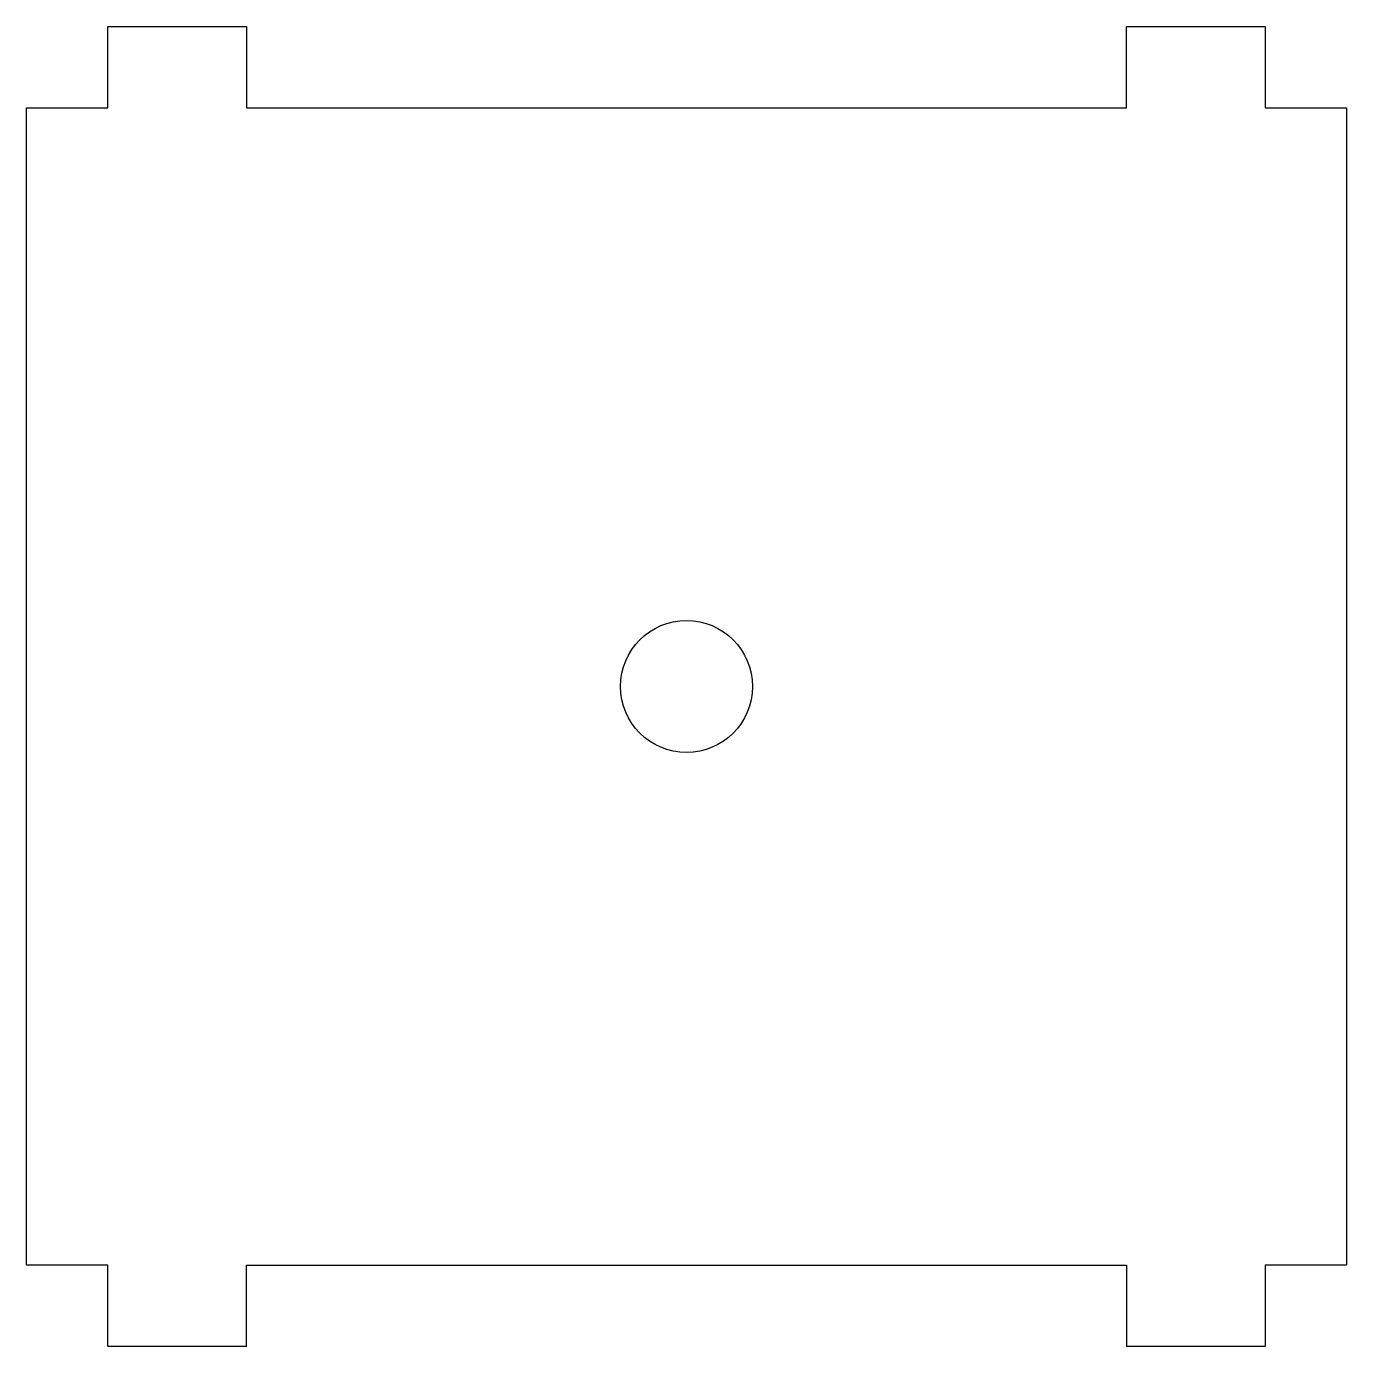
# Model space of a CAD drawing. Header units: millimetres. Extents: x 2673 to 2973, y 1687 to 1987.
import ezdxf

# ---------------------------------------------------------------- set-up
doc = ezdxf.new("R2010")
doc.units = ezdxf.units.MM
for name, color, linetype in [('BASE', 4, 'Continuous'), ('GUIAS', 7, 'Continuous'), ('INTERIOR', 3, 'Continuous')]:
    doc.layers.add(name, color=color, linetype=linetype)

msp = doc.modelspace()

# ---------------------------------------------------------------- linework, layer by layer
at = {"layer": 'BASE'}
for points in [[(2672.56, 1705.15), (2672.56, 1968.15), (2691.06, 1968.15), (2691.06, 1986.65), (2722.56, 1986.65)], [(2722.56, 1986.65), (2722.56, 1968.15), (2922.56, 1968.15), (2922.56, 1986.65)], [(2922.56, 1986.65), (2954.06, 1986.65), (2954.06, 1968.15), (2972.56, 1968.15), (2972.56, 1705.15), (2954.06, 1705.15), (2954.06, 1686.65), (2922.56, 1686.65)], [(2722.56, 1686.65), (2691.06, 1686.65), (2691.06, 1705.15), (2672.56, 1705.15)], [(2722.56, 1686.65), (2722.56, 1705.15), (2922.56, 1705.15), (2922.56, 1686.65)]]:
    msp.add_lwpolyline(points, dxfattribs=at)
at = {"layer": 'GUIAS'}
msp.add_lwpolyline([(2922.56, 1705.15), (2922.56, 1686.65)], dxfattribs=at)
at = {"layer": 'INTERIOR'}
msp.add_circle((2822.56, 1836.65), 15, dxfattribs=at)

doc.saveas('drawing.dxf')
